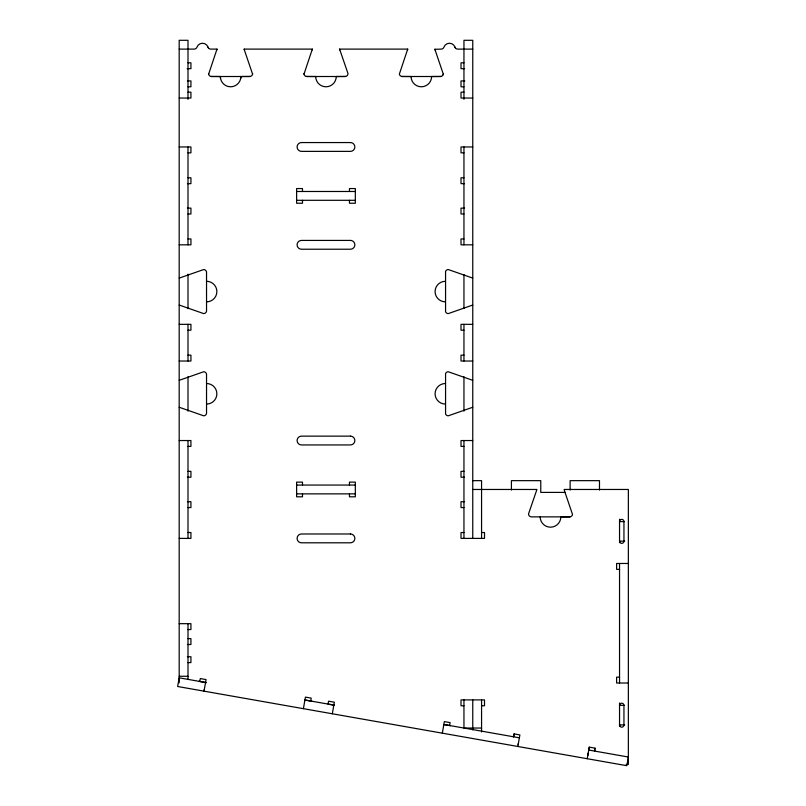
<?xml version="1.0" encoding="UTF-8"?>
<svg xmlns="http://www.w3.org/2000/svg" width="806" height="806" viewBox="0 0 806 806"><rect width="100%" height="100%" fill="white"/><g stroke="black" fill="none" stroke-linecap="round" stroke-linejoin="round"><path stroke-width="1.21" d="M179.184 49.106L194.186 49.106A2.942 2.942 0 0 0 196.956 47.151A5.874 5.874 0 0 1 208.029 47.151A2.932 2.932 0 0 0 210.789 49.106L216.985 49.106L208.643 74.102M252.58 74.102L244.359 49.952A2.922 2.922 0 0 1 244.238 49.106L312.345 49.106L304.003 74.102A2.942 2.942 0 0 0 306.895 76.51L345.059 76.51M345.069 76.499A2.922 2.922 0 0 0 347.99 73.568L339.598 49.106L407.705 49.106L399.363 74.102A2.942 2.942 0 0 0 402.254 76.51L440.419 76.51A2.942 2.942 0 0 0 443.3 74.102L435.089 49.952A2.912 2.912 0 0 1 434.968 49.317L441.154 49.106A2.942 2.942 0 0 0 443.925 47.151A5.874 5.874 0 0 1 454.997 47.151A2.932 2.932 0 0 0 457.758 49.106L472.759 49.106M407.705 49.106L407.584 49.952M240.692 78.514L240.883 76.51L250.233 76.459M199.767 681.453L200.281 678.561L206.064 679.589L204.019 691.145L204.331 689.412M303.399 708.676L305.434 697.109L311.217 698.127L310.713 701.019M332.304 713.773L334.349 702.207L328.566 701.19L328.052 704.071L334.319 705.22M442.313 733.168L444.348 721.602L450.131 722.619L449.617 725.511M514.107 733.903L513.593 736.795L514.107 733.903L519.89 734.921L517.845 746.487M587.211 758.718L589.257 747.152L595.04 748.17L594.526 751.061L595.04 748.17M587.725 755.827L588.239 752.935M589.257 747.152L588.743 750.043L628.358 757.025L626.816 765.7L177.642 686.5L179.184 677.826L206.225 682.591M518.157 744.754L518.46 743.011M443.149 74.656L443.3 74.102M345.593 76.459L336.253 76.51A10.277 10.277 0 0 1 325.977 86.786A10.277 10.277 0 0 1 315.7 76.51L306.361 76.459M431.613 76.51L440.953 76.459M570.174 516.817L560.835 516.868A10.327 10.327 0 0 1 550.498 527.184A10.327 10.327 0 0 1 540.171 516.858M188 62.808L190.931 62.808L190.931 68.681L187.153 68.681M463.954 62.808L461.012 62.808L461.012 68.681L464.538 68.681M211.525 76.51L249.699 76.51M187.405 80.912L190.931 80.912L190.931 86.786L188 86.786M464.79 80.912L461.012 80.912L461.012 86.786L463.954 86.786M188 92.166L190.931 92.166L190.931 98.04L179.184 98.04M463.954 92.166L461.012 92.166L461.012 98.04L472.759 98.04M179.184 146.964L190.931 146.964L190.931 152.838L188 152.838M472.759 146.964L461.012 146.964L461.012 152.838L463.954 152.838M188 177.794L190.931 177.794L190.931 183.657L187.405 183.657M463.954 177.794L461.012 177.794L461.012 183.657L464.538 183.657M296.618 191.485L355.335 191.485M296.618 200.301L355.335 200.301M187.405 208.129L190.931 208.129L190.931 213.993L188 213.993M464.538 208.129L461.012 208.129L461.012 213.993L463.954 213.993M188 238.949L190.931 238.949L190.931 244.823L179.184 244.823M463.954 238.949L461.012 238.949L461.012 244.823L472.759 244.823M179.184 324.334L190.931 324.334L190.931 330.198L188 330.198M472.759 324.334L461.012 324.334L461.012 330.198L463.954 330.198M188 355.154L190.931 355.154L190.931 361.028L179.184 361.028M463.954 355.154L461.012 355.154L461.012 361.028L472.759 361.028M179.184 440.539L190.931 440.539L190.931 446.403L188 446.403M472.759 440.539L461.012 440.539L461.012 446.403L463.954 446.403M188 471.359L190.931 471.359L190.931 477.233L187.405 477.233M463.954 471.359L461.012 471.359L461.012 477.233L464.538 477.233M472.759 480.658L481.565 480.658L481.565 538.398M296.618 485.061L355.335 485.061M472.759 489.464L536.927 489.464L528.535 513.926A2.942 2.942 0 0 0 531.476 516.868L569.64 516.868A2.942 2.942 0 0 0 572.522 514.46L564.301 490.3A2.932 2.932 0 0 1 564.18 489.464L628.358 489.464L628.358 764.431L626.151 764.431M565.238 492.406L540.766 492.406L540.766 480.658L511.417 480.658L511.417 490.048M296.618 493.866L355.335 493.866M187.405 501.695L190.931 501.695L190.931 507.568L188 507.568M464.538 501.695L461.012 501.695L461.012 507.568L463.954 507.568M624.438 521.583L619.542 521.583A2.206 2.206 0 0 1 621.748 519.376A2.206 2.206 0 0 1 623.945 521.583L623.945 541.148A2.206 2.206 0 0 1 621.748 543.355A2.206 2.206 0 0 1 619.542 541.148L624.68 541.148M188 532.524L190.931 532.524L190.931 538.398L179.184 538.398M463.954 532.524L461.012 532.524L461.012 538.398L484.507 538.398L484.507 532.524L481.565 532.524M628.358 563.475L616.61 563.475L616.61 569.348L619.542 569.348M179.184 623.673L190.931 623.673L190.931 629.546L188 629.546M188 638.624L190.931 638.624L190.931 644.498L187.405 644.498M187.405 656.729L190.931 656.729L190.931 662.603L188 662.603M179.184 676.274L188 676.274M619.542 677.141L616.61 677.141L616.61 683.014L628.358 683.014M624.438 705.341L619.542 705.341A2.206 2.206 0 0 1 621.748 703.205A2.206 2.206 0 0 1 623.945 705.401L623.945 724.977A2.206 2.206 0 0 1 621.748 727.173A2.206 2.206 0 0 1 619.542 724.977M463.954 705.774L461.012 705.774L461.012 699.9L484.507 699.9L484.507 705.774L481.565 705.774M619.542 724.916L624.68 724.916M481.565 728.04L463.954 728.04L463.954 699.769M401.72 76.459L411.06 76.51M210.991 76.459L220.34 76.51A10.277 10.277 0 0 0 230.607 86.786A10.277 10.277 0 0 0 240.883 76.51M304.93 700.001L334.208 705.159M443.834 724.493L519.376 737.812M199.011 681.362L206.366 682.662M304.577 699.981L312.013 701.291M444.166 724.584L450.342 725.682M454.997 47.151L455.41 47.927M208.029 47.151L208.442 47.927M220.34 76.51L220.532 78.514M303.953 73.568L304.003 74.102M619.542 519.225L619.542 542.619M619.542 563.475L619.542 683.014M619.542 702.993L619.542 726.377M599.483 490.048L599.483 480.658L570.124 480.658L570.124 490.048M481.565 699.9L481.565 731.939M472.759 538.398L472.759 40.3L463.954 40.3L463.954 99.34M472.759 699.9L472.759 729.863M463.954 146.964L463.954 244.823M463.954 274.534L463.954 308.416M463.954 324.334L463.954 361.028M463.954 376.734L463.954 411.151M463.954 440.539L463.954 538.398M349.461 191.485L349.461 188.554L355.335 188.554L355.335 203.233L349.461 203.233L349.461 200.301M349.461 485.061L349.461 482.129L355.335 482.129L355.335 496.808L349.461 496.808L349.461 493.866M302.492 191.485L302.492 188.554L296.618 188.554L296.618 203.233L302.492 203.233L302.492 200.301M302.492 485.061L302.492 482.129L296.618 482.129L296.618 496.808L302.492 496.808L302.492 493.866M188 99.34L188 40.3L179.184 40.3L179.184 682.853M188 146.964L188 244.823M188 274.201L188 308.627M188 324.334L188 361.028M188 376.734L188 411.151M188 440.539L188 538.398M188 623.673L188 679.377M339.719 49.952A2.922 2.922 0 0 1 339.598 49.106M211.525 76.51A2.932 2.932 0 0 1 208.593 73.568M252.631 73.568A2.932 2.932 0 0 1 249.689 76.51M431.613 76.499A10.277 10.277 0 0 1 421.337 86.786A10.277 10.277 0 0 1 411.06 76.499M179.184 407.413A2.952 2.952 0 0 1 180.03 407.534L203.656 415.805A2.942 2.942 0 0 0 206.538 413.407L206.538 374.165A2.942 2.942 0 0 0 203.656 371.768L180.03 380.039A2.952 2.952 0 0 1 179.184 380.16M206.588 383.515A10.277 10.277 0 0 1 216.864 393.791A10.277 10.277 0 0 1 206.588 404.058M179.184 305.202A2.952 2.952 0 0 1 180.03 305.323L203.656 313.594A2.942 2.942 0 0 0 206.538 311.187L206.538 271.954A2.942 2.942 0 0 0 203.656 269.557L180.03 277.818A2.952 2.952 0 0 1 179.184 277.949M206.588 281.294A10.277 10.277 0 0 1 216.864 291.57A10.277 10.277 0 0 1 206.588 301.847M472.759 277.949A2.932 2.932 0 0 1 471.923 277.818L448.297 269.557A2.942 2.942 0 0 0 445.567 271.41L445.567 311.731A2.942 2.942 0 0 0 448.297 313.594L471.923 305.323A2.932 2.932 0 0 1 472.759 305.202M472.759 380.16A2.932 2.932 0 0 1 471.923 380.039L448.297 371.768A2.942 2.942 0 0 0 445.567 373.621L445.567 413.952A2.942 2.942 0 0 0 448.297 415.805L471.923 407.534A2.932 2.932 0 0 1 472.759 407.413M445.355 301.847A10.277 10.277 0 0 1 435.089 291.57A10.277 10.277 0 0 1 445.355 281.304M445.355 404.058A10.266 10.266 0 0 1 435.089 393.791A10.266 10.266 0 0 1 445.355 383.515M216.985 49.106A2.922 2.922 0 0 1 216.864 49.952M244.359 49.952A2.912 2.912 0 0 1 244.238 49.106M312.345 49.106A2.922 2.922 0 0 1 312.224 49.952M435.089 49.952A2.922 2.922 0 0 1 434.958 49.106M350.439 142.561L301.504 142.561A4.403 4.403 0 0 0 297.102 146.964A4.403 4.403 0 0 0 301.504 151.367L350.439 151.367A4.413 4.413 0 0 0 354.841 146.964A4.413 4.413 0 0 0 350.429 142.551M350.439 240.42L301.504 240.42A4.403 4.403 0 0 0 297.102 244.823A4.403 4.403 0 0 0 301.504 249.225L350.439 249.225A4.413 4.413 0 0 0 354.841 244.823A4.413 4.413 0 0 0 350.429 240.41M350.439 436.137L301.504 436.137A4.403 4.403 0 0 0 297.102 440.539A4.403 4.403 0 0 0 301.504 444.942L350.439 444.942A4.413 4.413 0 0 0 354.841 440.539A4.413 4.413 0 0 0 350.429 436.127M350.439 533.985L301.504 533.985A4.403 4.403 0 0 0 297.102 538.398A4.403 4.403 0 0 0 301.504 542.801L350.439 542.801A4.413 4.413 0 0 0 354.841 538.398A4.413 4.413 0 0 0 350.429 533.985"/></g></svg>
